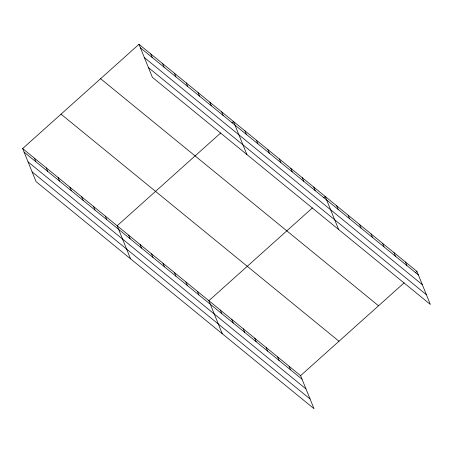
<?xml version="1.0" encoding="UTF-8"?>
<svg xmlns="http://www.w3.org/2000/svg" width="453" height="453" viewBox="0 0 453 453"><rect width="100%" height="100%" fill="white"/><g stroke="black" fill="none" stroke-linecap="round" stroke-linejoin="round"><path stroke-width="0.68" d="M22.65 148.567L300.594 375.65L314.014 408.702L36.07 181.619L22.65 148.567L138.986 44.298L416.93 271.381L430.35 304.433L152.406 77.35L138.986 44.298M220.69 132.978L117.151 225.775L130.572 258.827M231.953 122.882L233.488 121.506L246.908 154.558M312.411 207.91L208.873 300.713L222.293 333.765M323.674 197.819L325.209 196.443L338.629 229.495M300.594 375.65L404.133 282.848M415.395 272.757L416.93 271.381M140.441 47.871L418.379 274.954M144.388 57.599L422.332 284.682M148.459 67.622L426.398 294.705M100.594 78.709L378.538 305.786M61.042 114.162L338.98 341.239M24.1 152.14L302.043 379.223M28.052 161.868L305.99 388.951M32.123 171.891L310.062 398.974M405.463 262.01L406.913 265.583M393.997 252.644L395.452 256.217M382.536 243.278L383.985 246.851M371.069 233.912L372.519 237.485M359.603 224.546L361.052 228.114M348.136 215.175L349.591 218.748M336.675 205.809L338.125 209.382M313.742 187.078L315.192 190.645M302.281 177.706L303.731 181.279M290.815 168.34L292.264 171.914M279.348 158.975L280.798 162.548M267.882 149.609L269.331 153.182M256.421 140.237L257.87 143.811M244.954 130.872L246.404 134.445M221.676 111.857L223.125 115.424M209.864 102.202L211.313 105.776M198.052 92.554L199.501 96.127M186.24 82.905L187.689 86.472M174.428 73.25L175.877 76.823M289.127 366.284L290.577 369.858M162.616 63.601L164.065 67.174M277.661 356.919L279.11 360.486M150.798 53.947L152.253 57.52M266.194 347.547L267.644 351.12M254.733 338.181L256.183 341.755M243.267 328.816L244.716 332.389M231.8 319.45L233.25 323.023M220.334 310.079L221.789 313.652M197.406 291.347L198.856 294.92M185.94 281.981L187.389 285.554M174.473 272.61L175.928 276.183M163.012 263.244L164.462 266.817M151.545 253.878L152.995 257.451M140.079 244.512L141.529 248.085M128.612 235.147L130.068 238.714M105.339 216.126L106.789 219.699M93.528 206.477L94.977 210.045M81.71 196.823L83.165 200.396M69.898 187.174L71.353 190.747M58.086 177.519L59.536 181.092M46.274 167.87L47.724 171.444M34.462 158.222L35.912 161.795"/></g></svg>
